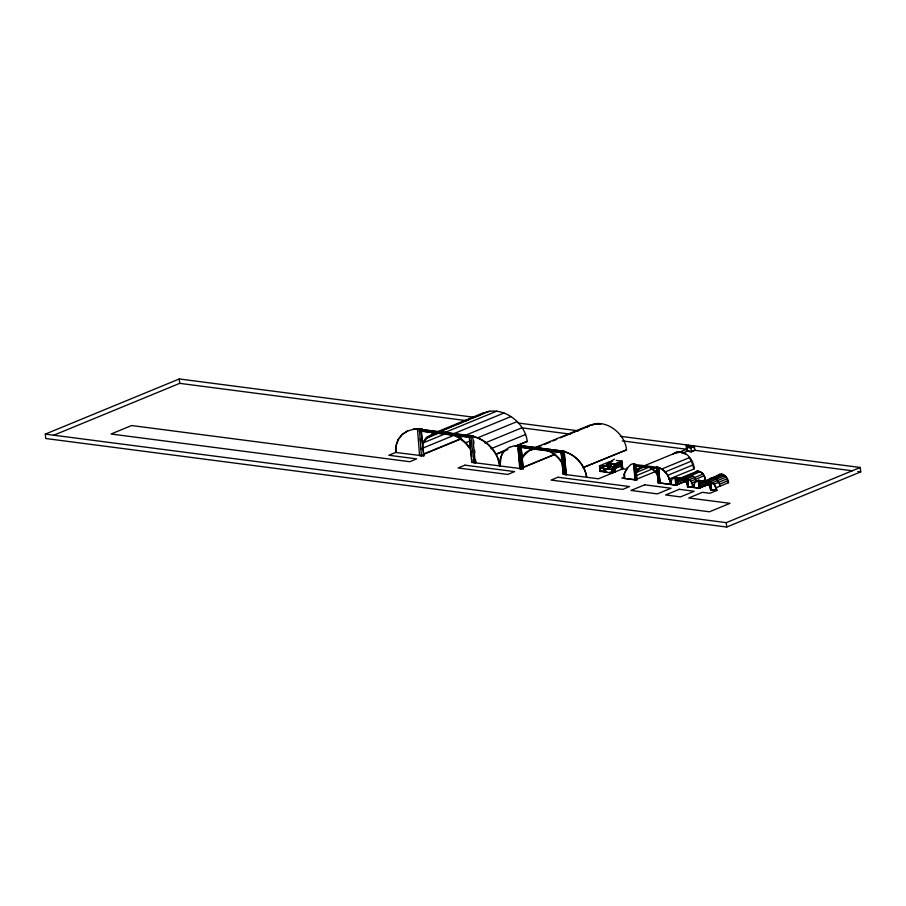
<?xml version="1.0" encoding="UTF-8"?>
<svg xmlns="http://www.w3.org/2000/svg" width="906" height="906" viewBox="0 0 906 906"><rect width="100%" height="100%" fill="white"/><g stroke="black" fill="none" stroke-linecap="round" stroke-linejoin="round"><path stroke-width="1.36" d="M624.381 474.461L624.359 478.425L636.963 479.942L635.446 464.416C628.017 458.957 618.855 487.666 626.907 467.915M624.585 478.334L624.608 474.37M633.815 464.472L634.97 479.863C633.351 457.598 661.199 465.843 659.738 483.079L658.549 467.428L660.078 482.943M635.593 479.761L636.465 472.388L640.349 467.405L677.405 452.151M684.664 479.682L684.653 481.618L676.136 485.129L677.269 479.852L681.425 478.153L686.023 480.995L688.379 486.715L687.62 478.957L688.379 486.715M693.645 485.48L693.634 487.462L694.902 482.207L699.172 480.463L699.93 488.221L699.172 480.463M699.126 486.126L698.934 488.175L698.345 480.35L710.723 481.958L711.323 489.795L710.723 481.958M699.557 484.348L699.251 488.13L698.345 480.35M708.492 483.849L708.696 484.744L708.594 483.713L700.293 487.145L700.383 488.096L700.417 487.077L699.602 486.964L700.542 487.111M700.463 487.632L707.812 484.597L707.835 482.66M499.772 466.001C499.036 458.459 502.581 450.565 509.625 447.258M522.082 457.292L525.299 452.943L529.75 449.874L533.362 448.798L521.086 447.202L523.215 468.923L471.754 462.354L469.127 435.593C482.015 437.598 493.249 446.817 497.983 458.934C501.935 478.572 498.141 452.003 505.186 450.327M520.203 466.16L520.123 468.527L519.851 465.831M401.924 434.597L407.609 430.95L401.924 434.597L398.04 439.557L395.888 445.65L395.616 452.456L423.815 455.945L421.369 430.95L432.083 432.343M670.644 482.422L670.576 484.427L671.912 479.161L676.069 477.451L676.714 485.265L658.198 482.819L656.669 467.303C664.732 468.357 669.919 476.726 670.802 484.336L676.714 485.265M695.717 471.867L678.515 478.946L676.148 483.181L693.09 476.228C695.683 476.975 695.831 482.502 696.454 481.709M609.013 469.206L611.301 463.781L614.415 464.359L621.992 461.131L622.739 468.81L598.458 478.798L563.226 474.246L560.939 450.973C574.019 452.615 585.027 464.11 586.658 477.179C584.664 464.801 574.166 452.807 560.939 450.973M615.265 471.811L614.506 464.132L612.094 469.433L612.456 473.034L600.078 471.426L599.523 465.82L609.817 461.584M608.991 469.036L611.165 463.759L607.518 463.283L607.926 467.428M612.875 467.032L612.116 469.501L599.999 468.04M520.893 460.871L522.071 457.326M396.658 444.291L398.38 439.421L402.264 434.45M422.513 442.592L426.409 437.587L434.325 433.023M420.984 448.889L421.222 448.21M422.66 444.144L426.885 438.062L437.224 432.536M614.789 466.296L622.082 463.249L615.027 466.148M718.651 474.937L720.043 474.37L700.497 482.989L704.143 481.494M541.482 445.65C530.644 448.142 518.742 455.922 520.633 468.595L555.616 454.189M586.409 427.485C602.343 415.786 624.993 432.071 626.544 449.863L583.498 467.575M478.9 415.718C497.734 402.241 525.072 420.271 527.235 441.528L515.673 446.296M614.449 459.104L607.518 463.283L612.49 461.245L607.767 463.26L608.175 467.394M614.721 466.284L621.946 463.226M620.316 436.296L860.27 467.485L860.7 471.89L726.714 527.043L45.73 438.515L45.3 434.11L179.286 378.957L473.306 417.179M53.533 435.299L179.716 383.351L466.817 420.678M473.238 436.398L417.519 429.161C403.476 429.251 431.992 429.308 419.353 429.161M421.958 455.695L419.591 455.673L417.473 428.685M421.449 455.911L419.512 430.712M395.888 445.65L395.956 452.32L388.821 455.265L416.669 458.878L409.818 461.709L131.619 425.537L111.053 434.008L709.443 511.799L730.01 503.328L688.741 497.972L702.456 492.32L709.885 493.283L716.85 490.418C716.725 484.223 705.298 475.231 710.553 489.659L716.737 490.463L714.392 484.744L709.783 481.901M436.896 431.969L483.181 412.921M441.052 430.962L453.827 425.707M456.375 424.654L462.762 422.026M465.322 420.973L469.149 419.399M471.709 418.346L478.085 415.718M439.501 431.754L489.636 411.12M426.409 437.587L428.98 436.533M426.885 438.062L439.659 432.808M496.76 411.143L445.333 432.309L439.399 432.287M423.091 442.921L446.069 433.464M453.917 433.634L504.053 412.989M422.264 448.357L454.189 435.22M466.975 436.885L454.914 435.31L459.614 437.711L511.041 416.534M423.963 453.872L459.954 439.048M420.724 455.537L461.584 438.719M469.127 435.593C484.438 437.326 497.96 450.407 499.953 465.843M423.815 455.945L420.848 429.308M416.964 428.9L473.192 435.933M418.991 430.928L471.505 437.473M459.614 437.711L465.797 442.706L469.659 441.12M477.371 437.949L517.224 421.539M484.914 443.011L522.196 427.666M490.893 448.764L525.605 434.484M471.754 462.354L471.845 459.591M470.995 437.689L473.951 462.456M495.627 454.212L504.563 450.531M517.337 445.276L526.273 441.596M521.324 468.866L519.534 446.998L521.663 468.719L519.772 468.662L517.836 445.242L564.257 451.279L566.205 474.699L564.653 474.495L562.864 452.626L563.136 455.401M473.442 462.672L475.809 462.706L475.537 459.931M496.386 454.234L507.949 449.467M529.75 449.874L589.738 425.174M544.019 444.608L550.361 441.992M552.909 440.95L556.714 439.376M560.52 437.813L563.068 436.76M564.336 436.239L589.647 425.82M519.772 468.662L554.03 454.563M517.496 445.39L564.257 451.279M523.215 468.923L520.927 445.65L514.767 445.752M563.226 474.246L561.324 452.434L541.199 449.818M582.875 467.564L626.544 449.863M602.297 466.839L608.73 464.189M602.615 466.964L607.835 464.812M607.722 465.356L610.27 465.741C609.478 464.053 611.731 464.336 611.097 465.877M599.523 465.82L609.512 466.59M600.078 471.426L602.388 470.474M614.857 466.216L622.196 463.204M611.969 469.489L622.139 465.299M622.162 465.469L612.105 469.614L599.727 467.892M626.873 469.342L622.603 468.787L622.263 465.775C619.829 466.148 623.09 473.521 621.233 465.673M613.894 469.682L614.676 468.549M613.385 470.565L613.294 472.615L612.263 472.49M613.124 470.939L609.342 472.57M635.446 464.416L636.737 480.033L621.878 478.096L624.359 477.077M634.721 465.344L635.797 479.976L634.381 465.491L646.272 466.85L646.171 465.809M852.331 470.803L694.8 450.316L691.369 451.732L687.246 451.188L686.873 447.315L690.179 445.945M640.27 468.3L635.129 470.418L637.881 470.769M678.832 452.422L686.555 449.251L686.125 444.846M638.084 469.489L645.65 466.375M674.404 453.385L680.485 452.049M690.972 447.779L694.166 446.465L694.551 450.35L691.346 451.664L687.507 451.165L687.122 447.281L690.972 447.779L691.369 451.732M694.8 450.316L694.415 446.443L690.995 447.847L686.873 447.315M682.059 453.328L688.753 450.644M636.465 472.388L649.081 467.19M680.259 452.139L683.679 452.966M636.873 475.367L653.271 468.617M657.484 468.493L658.911 482.977L657.484 468.493L634.381 465.491M656.669 467.303L660.157 468.153M636.59 479.206L655.774 471.448M649.387 467.088L655.208 471.72L657.722 470.678M661.505 469.115L689.489 457.609M659.93 468.243L663.294 470.089M665.004 471.992L691.72 460.995M663.067 470.191L666.103 472.898M667.835 475.288L693.283 464.812M665.876 472.989L668.39 476.363M658.198 482.819L670.802 484.336M668.628 479.274L694.358 468.832A16.172 11.733 67.6 0 0 685.831 453.838A16.172 11.733 67.6 0 0 672.852 454.302M685.955 479.75L686.159 481.811L684.653 481.618L675.831 485.174L675.061 477.417L687.62 478.957M670.576 484.427L669.987 480.271M676.238 485.231L675.706 477.915L676.408 485.163M695.548 471.935L697.042 471.324M677.382 479.987L698.583 471.267M676.578 481.437L682.66 478.934M678.515 478.946L683.033 478.787L700.179 471.732M696.929 471.369L701.708 472.672M687.258 479.421L687.79 486.737L687.258 479.421L675.525 477.983M688.311 479.365L689.987 480.293L686.68 478.9M689.591 479.602L703.079 474.042M686.306 482.207L686.148 480.656M690.712 481.301L704.2 475.741L705.264 479.693M692.535 483.43L691.278 481.743L693.634 487.462M691.493 483.204L696.352 481.199M698.639 480.995L699.353 488.232L698.639 480.995L710.372 482.422L710.904 489.738L710.372 482.422M687.439 486.658L699.93 488.221L687.439 486.658L686.793 478.844L688.424 479.319M692.048 485.208L694.506 484.2M699.183 482.196L705.525 479.659A8.086 5.866 67.6 0 0 695.582 471.732M693.226 485.423L693.747 487.417M710.27 478.968L721.697 474.268M728.379 482.694L726.08 477.1L723.169 474.778L699.681 484.438C702.535 477.111 711.923 483.861 711.493 489.716M699.262 486.194L724.823 475.684M699.591 487.054L708.605 483.793M700.338 487.609L708.9 484.076M726.193 477.054L709.058 484.11L704.551 481.324L701.629 481.947M704.415 486.431L704.574 485.457L704.664 486.409M709.273 484.823L707.756 484.619M713.815 484.302L727.314 478.742M728.096 480.656L719.466 484.212L717.563 480.599L714.664 478.289M710.553 489.659L716.85 490.418M716.216 487.7L728.628 482.66A8.086 5.866 67.6 0 0 724.109 474.993A8.086 5.866 67.6 0 0 717.529 475.809M45.3 434.11L726.284 522.649L860.27 467.485M640.349 467.405L646.205 466.16M710.145 478.447L713.124 477.802M509.399 447.349L515.004 445.661M590.961 425.435L594.891 424.257L600.701 424.246M530.044 450.35L534.699 448.968L539.897 449.648M407.27 431.086L414.076 429.15M431.754 434.087L436.103 432.875L453.306 435.106M432.117 434.642L438.425 432.875M688.413 474.869L693.09 476.228M711.527 477.881L714.721 478.266M538.674 448.266L543.487 448.889M518.107 423.011L578.311 430.837M690.327 445.911L694.415 446.443M521.437 427.779L570.452 434.155M622.229 440.882L686.555 449.251M857.914 471.528L860.7 471.89M526.624 441.449L527.235 441.528M519.195 447.134L562.524 452.774M616.374 460.395L621.992 461.131M633.453 464.348L658.549 467.428M647.428 466.998L657.835 468.345M607.767 463.26L614.653 464.155M611.437 463.906L614.528 464.302M612.762 467.19L609.647 466.613M622.569 468.878L621.743 461.154L614.415 464.359M613.079 469.104L612.739 467.02M675.061 477.417L687.45 479.025M698.175 480.418L710.553 482.026M614.053 471.709L615.151 471.856L614.8 468.323M708.447 484.778L708.458 483.691M607.971 465.322L610.384 465.695M450.203 433.544L445.333 432.309L445.39 432.898M544.665 449.704C553.917 452.117 561.256 459.716 564.676 468.504M721.584 474.314L723.169 474.778M452.524 434.71L459.353 438.176L465.401 443.079L470.259 449.059M549.036 450.837C555.435 453.793 560.848 459.082 563.747 465.514M683.441 453.068L685.491 454.325M683.033 478.787L685.944 481.097L688.243 486.692M716.193 479.229L717.563 480.599M701.595 472.728L704.087 475.786M689.874 480.339L691.391 481.686M465.797 442.706L470.769 448.832M689.262 457.7L691.493 461.086L693.86 468.889M655.208 471.72L657.439 475.106L659.806 482.909M710.168 485.809L710.95 487.711M668.152 476.454L669.76 480.361M475.276 460.35L475.809 462.706M565.163 468.436L566.544 474.563M719.523 484.178L719.862 486.194M726.284 522.649L726.714 527.043M709.908 481.856L710.666 489.614M704.438 485.435L704.551 486.454M688.186 445.118L688.401 447.315M675.242 477.349L676.001 485.106M656.907 467.213L658.424 482.728M633.951 465.865L635.31 479.727M621.346 465.627L621.686 469.161M614.03 469.489L613.26 470.746M608.538 466.998L608.741 469.059M605.344 468.561L605.695 472.094L606.703 471.675L605.559 472.083L605.208 468.538M603.974 468.379L604.2 471.969L603.838 468.368M599.987 467.858L600.327 471.403M563.917 451.426L566.205 474.699M563.407 458.176L563.951 463.725M564.223 466.499L564.868 473.057M518.141 448.345L518.662 453.725M518.934 456.42L519.591 463.147M473.645 440.554L473.917 443.317M474.597 450.248L474.869 453.011M472.672 436.137L475.299 462.909M470.033 441.109L470.667 447.575M470.939 450.418L471.584 456.975M420.293 438.685L420.554 441.347M179.286 378.957L179.716 383.351M464.959 465.163L458.096 467.983L507.779 474.438L514.642 471.618L464.959 465.163M557.971 477.247L551.108 480.078L622.716 489.387L629.568 486.556L557.971 477.247M644.676 484.812L630.961 490.452L657.382 493.883L671.086 488.243L644.676 484.812M679.341 489.319L665.627 494.959L680.485 496.896L694.2 491.245L679.341 489.319"/></g></svg>
